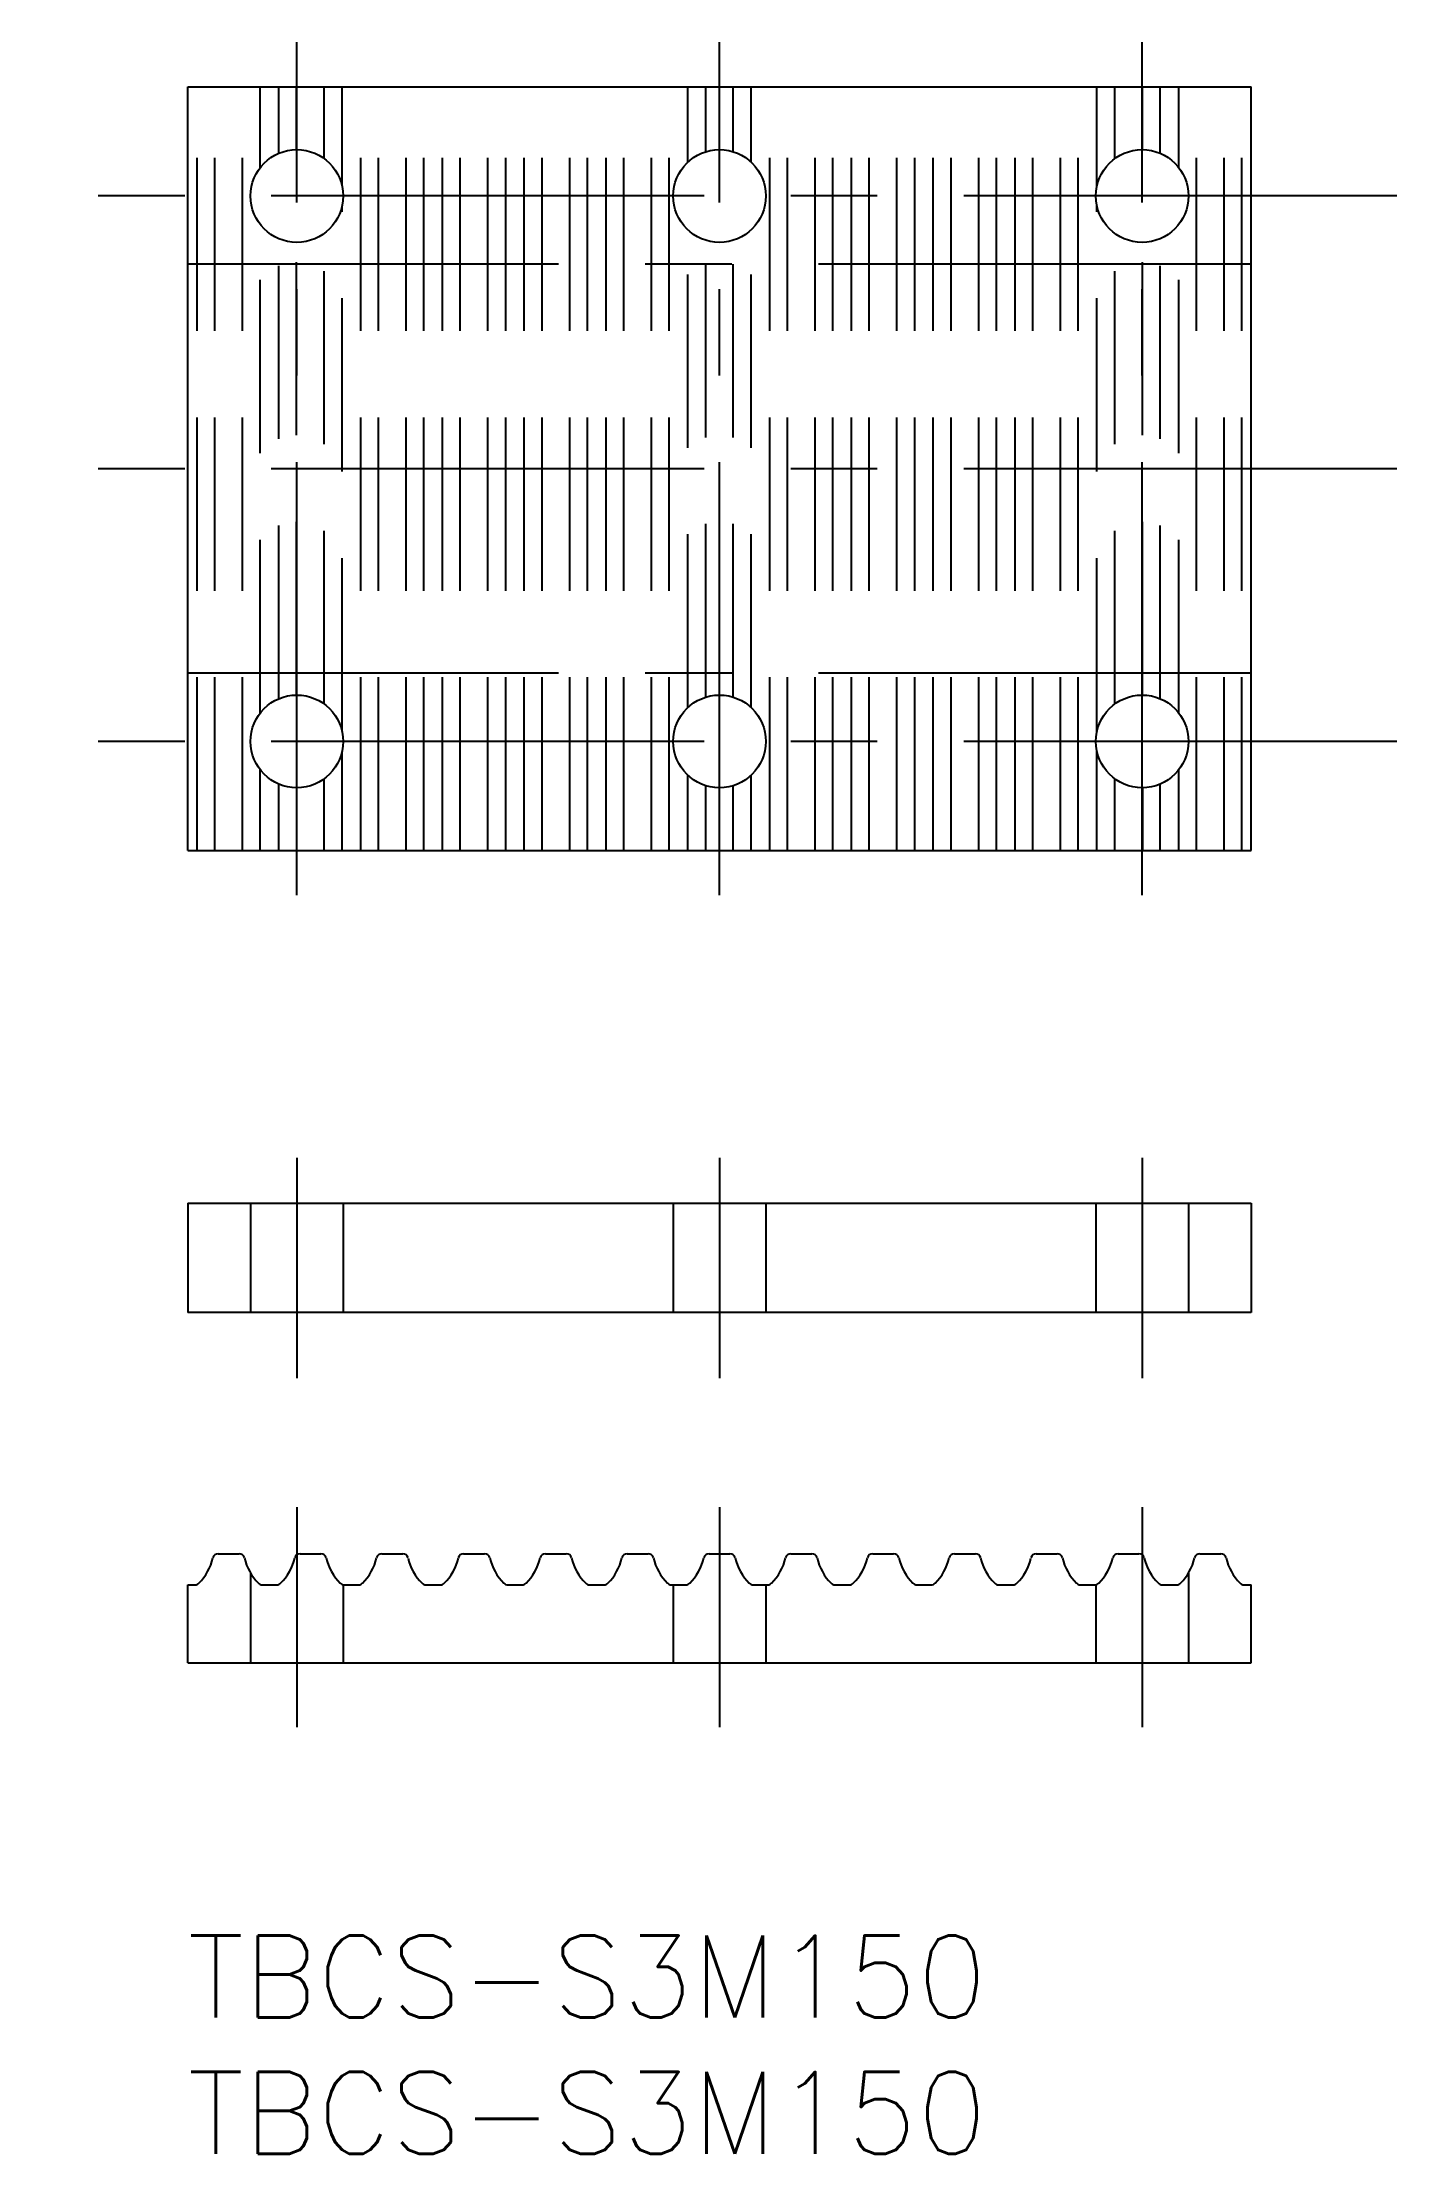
# Model space of a CAD drawing. Extents: x -5.3 to 44.3, y -8 to 69.4.
import ezdxf

# ---------------------------------------------------------------- set-up
doc = ezdxf.new("R2010")
doc.units = 0
doc.header["$LTSCALE"] = 0.5
doc.linetypes.add('CENTER', pattern=[50.8, 31.75, -6.35, 6.35, -6.35])
doc.linetypes.add('DASHED', pattern=[19.05, 12.7, -6.35])
for name, color, linetype in [('MSM_CENTER', 1, 'CENTER'), ('MSM_CONTINUOUS', 7, 'CONTINUOUS'), ('MSM_DASHED', 4, 'DASHED'), ('MSM_PART_NUMBER', 7, 'CONTINUOUS')]:
    doc.layers.add(name, color=color, linetype=linetype)
doc.styles.get("Standard").update_dxf_attribs({"font": 'txt.shx', "height": 3, "bigfont": 'bigfont.shx'})

# ---------------------------------------------------------------- blocks, each defined once
blk = doc.blocks.new('*U2')
at = {"layer": 'MSM_PART_NUMBER'}
blk.add_text('TBCS-S3M150', height=3, dxfattribs=at).set_placement((0, -3))
blk = doc.blocks.new('*U3')
at = {"layer": 'MSM_PART_NUMBER'}
blk.add_text('TBCS-S3M150', height=3, dxfattribs=at).set_placement((0, -8))

msp = doc.modelspace()

# ---------------------------------------------------------------- linework, layer by layer
at = {"layer": 'MSM_CENTER'}
for p, q in [((4, 38.151), (4, 69.427)), ((19.5, 38.151), (19.5, 69.427)), ((35, 38.151), (35, 69.427)), ((44.337, 63.789), (-5.337, 63.789)), ((39, 61.289), (0, 61.289)), ((44.337, 53.789), (-5.337, 53.789)), ((39, 46.289), (0, 46.289)), ((44.337, 43.789), (-5.337, 43.789)), ((4, 28.514), (4, 20.446)), ((19.5, 28.514), (19.5, 20.446)), ((35, 28.514), (35, 20.446)), ((4, 15.716), (4, 7.648)), ((19.5, 15.716), (19.5, 7.648)), ((35, 15.716), (35, 7.648))]:
    msp.add_line(p, q, dxfattribs=at)
at = {"layer": 'MSM_CONTINUOUS'}
for p, q in [((0, 39.789), (0, 67.789)), ((0, 67.789), (39, 67.789)), ((39, 39.789), (39, 67.789)), ((0, 39.789), (39, 39.789)), ((0, 26.854), (39, 26.854)), ((0, 26.854), (0, 22.854)), ((39, 26.854), (39, 22.854)), ((39, 22.854), (0, 22.854)), ((1.117, 14), (1.883, 14)), ((4.117, 14), (4.883, 14)), ((7.117, 14), (7.883, 14)), ((10.117, 14), (10.883, 14)), ((13.117, 14), (13.883, 14)), ((16.117, 14), (16.883, 14)), ((19.117, 14), (19.883, 14)), ((22.117, 14), (22.883, 14)), ((25.117, 14), (25.883, 14)), ((28.117, 14), (28.883, 14)), ((31.117, 14), (31.883, 14)), ((34.117, 14), (34.883, 14)), ((37.117, 14), (37.883, 14)), ((0, 10), (0, 12.86)), ((0, 12.86), (0.265, 12.86)), ((2.735, 12.86), (3.265, 12.86)), ((5.735, 12.86), (6.265, 12.86)), ((8.735, 12.86), (9.265, 12.86)), ((11.735, 12.86), (12.265, 12.86)), ((14.735, 12.86), (15.265, 12.86)), ((17.735, 12.86), (18.265, 12.86)), ((20.735, 12.86), (21.265, 12.86)), ((23.735, 12.86), (24.265, 12.86)), ((26.735, 12.86), (27.265, 12.86)), ((29.735, 12.86), (30.265, 12.86)), ((32.735, 12.86), (33.265, 12.86)), ((35.735, 12.86), (36.265, 12.86)), ((38.735, 12.86), (39, 12.86)), ((39, 10), (39, 12.86)), ((0, 10), (39, 10))]:
    msp.add_line(p, q, dxfattribs=at)
for centre in [(4, 63.789), (19.5, 63.789), (35, 63.789), (4, 43.789), (19.5, 43.789), (35, 43.789)]:
    msp.add_circle(centre, 1.7, dxfattribs=at)
for centre, radius, start, end in [((1.117, 13.8), 0.2, 90, 166.68141), ((1.883, 13.8), 0.2, 13.31859, 90), ((4.117, 13.8), 0.2, 90, 166.68141), ((4.883, 13.8), 0.2, 13.31859, 90), ((7.117, 13.8), 0.2, 90, 166.68141), ((7.883, 13.8), 0.2, 13.31859, 90), ((10.117, 13.8), 0.2, 90, 166.68141), ((10.883, 13.8), 0.2, 13.31859, 90), ((13.117, 13.8), 0.2, 90, 166.68141), ((13.883, 13.8), 0.2, 13.31859, 90), ((16.117, 13.8), 0.2, 90, 166.68141), ((16.883, 13.8), 0.2, 13.31859, 90), ((19.117, 13.8), 0.2, 90, 166.68141), ((19.883, 13.8), 0.2, 13.31859, 90), ((22.117, 13.8), 0.2, 90, 166.68141), ((22.883, 13.8), 0.2, 13.31859, 90), ((25.117, 13.8), 0.2, 90, 166.68141), ((25.883, 13.8), 0.2, 13.31859, 90), ((28.117, 13.8), 0.2, 90, 166.68141), ((28.883, 13.8), 0.2, 13.31859, 90), ((31.117, 13.8), 0.2, 90, 166.68141), ((31.883, 13.8), 0.2, 13.31859, 90), ((34.117, 13.8), 0.2, 90, 166.68141), ((34.883, 13.8), 0.2, 13.31859, 90), ((37.117, 13.8), 0.2, 90, 166.68141), ((37.883, 13.8), 0.2, 13.31859, 90), ((-0.975, 14.295), 1.95, 315.09952, 346.68141), ((3.975, 14.295), 1.95, 193.31859, 224.90048), ((2.025, 14.295), 1.95, 315.09952, 346.68141), ((6.975, 14.295), 1.95, 193.31859, 224.90048), ((5.025, 14.295), 1.95, 315.09952, 346.68141), ((9.975, 14.295), 1.95, 193.31859, 224.90048), ((8.025, 14.295), 1.95, 315.09952, 346.68141), ((12.975, 14.295), 1.95, 193.31859, 224.90048), ((11.025, 14.295), 1.95, 315.09952, 346.68141), ((15.975, 14.295), 1.95, 193.31859, 224.90048), ((14.025, 14.295), 1.95, 315.09952, 346.68141), ((18.975, 14.295), 1.95, 193.31859, 224.90048), ((17.025, 14.295), 1.95, 315.09952, 346.68141), ((21.975, 14.295), 1.95, 193.31859, 224.90048), ((20.025, 14.295), 1.95, 315.09952, 346.68141), ((24.975, 14.295), 1.95, 193.31859, 224.90048), ((23.025, 14.295), 1.95, 315.09952, 346.68141), ((27.975, 14.295), 1.95, 193.31859, 224.90048), ((26.025, 14.295), 1.95, 315.09952, 346.68141), ((30.975, 14.295), 1.95, 193.31859, 224.90048), ((29.025, 14.295), 1.95, 315.09952, 346.68141), ((33.975, 14.295), 1.95, 193.31859, 224.90048), ((32.025, 14.295), 1.95, 315.09952, 346.68141), ((36.975, 14.295), 1.95, 193.31859, 224.90048), ((35.025, 14.295), 1.95, 315.09952, 346.68141), ((39.975, 14.295), 1.95, 193.31859, 224.90048), ((0.265, 13.06), 0.2, 270, 315.09952), ((2.735, 13.06), 0.2, 224.90048, 270), ((3.265, 13.06), 0.2, 270, 315.09952), ((5.735, 13.06), 0.2, 224.90048, 270), ((6.265, 13.06), 0.2, 270, 315.09952), ((8.735, 13.06), 0.2, 224.90048, 270), ((9.265, 13.06), 0.2, 270, 315.09952), ((11.735, 13.06), 0.2, 224.90048, 270), ((12.265, 13.06), 0.2, 270, 315.09952), ((14.735, 13.06), 0.2, 224.90048, 270), ((15.265, 13.06), 0.2, 270, 315.09952), ((17.735, 13.06), 0.2, 224.90048, 270), ((18.265, 13.06), 0.2, 270, 315.09952), ((20.735, 13.06), 0.2, 224.90048, 270), ((21.265, 13.06), 0.2, 270, 315.09952), ((23.735, 13.06), 0.2, 224.90048, 270), ((24.265, 13.06), 0.2, 270, 315.09952), ((26.735, 13.06), 0.2, 224.90048, 270), ((27.265, 13.06), 0.2, 270, 315.09952), ((29.735, 13.06), 0.2, 224.90048, 270), ((30.265, 13.06), 0.2, 270, 315.09952), ((32.735, 13.06), 0.2, 224.90048, 270), ((33.265, 13.06), 0.2, 270, 315.09952), ((35.735, 13.06), 0.2, 224.90048, 270), ((36.265, 13.06), 0.2, 270, 315.09952), ((38.735, 13.06), 0.2, 224.90048, 270)]:
    msp.add_arc(centre, radius, start, end, dxfattribs=at)
at = {"layer": 'MSM_DASHED'}
for p, q in [((0.341, 39.789), (0.341, 67.789)), ((0.993, 39.789), (0.993, 67.789)), ((2.007, 39.789), (2.007, 67.789)), ((2.659, 64.834), (2.659, 67.789)), ((3.341, 65.356), (3.341, 67.789)), ((3.993, 65.489), (3.993, 67.789)), ((5.007, 65.159), (5.007, 67.789)), ((5.659, 64.161), (5.659, 67.789)), ((6.341, 39.789), (6.341, 67.789)), ((6.993, 39.789), (6.993, 67.789)), ((8.007, 39.789), (8.007, 67.789)), ((8.659, 39.789), (8.659, 67.789)), ((9.341, 39.789), (9.341, 67.789)), ((9.993, 39.789), (9.993, 67.789)), ((11.007, 39.789), (11.007, 67.789)), ((11.659, 39.789), (11.659, 67.789)), ((12.341, 39.789), (12.341, 67.789)), ((12.993, 39.789), (12.993, 67.789)), ((14.007, 39.789), (14.007, 67.789)), ((14.659, 39.789), (14.659, 67.789)), ((15.341, 39.789), (15.341, 67.789)), ((15.993, 39.789), (15.993, 67.789)), ((17.007, 39.789), (17.007, 67.789)), ((17.659, 39.789), (17.659, 67.789)), ((18.341, 65.033), (18.341, 67.789)), ((18.993, 65.412), (18.993, 67.789)), ((20.007, 65.412), (20.007, 67.789)), ((20.659, 65.033), (20.659, 67.789)), ((21.341, 39.789), (21.341, 67.789)), ((21.993, 39.789), (21.993, 67.789)), ((23.007, 39.789), (23.007, 67.789)), ((23.659, 39.789), (23.659, 67.789)), ((24.341, 39.789), (24.341, 67.789)), ((24.993, 39.789), (24.993, 67.789)), ((26.007, 39.789), (26.007, 67.789)), ((26.659, 39.789), (26.659, 67.789)), ((27.341, 39.789), (27.341, 67.789)), ((27.993, 39.789), (27.993, 67.789)), ((29.007, 39.789), (29.007, 67.789)), ((29.659, 39.789), (29.659, 67.789)), ((30.341, 39.789), (30.341, 67.789)), ((30.993, 39.789), (30.993, 67.789)), ((32.007, 39.789), (32.007, 67.789)), ((32.659, 39.789), (32.659, 67.789)), ((33.341, 64.161), (33.341, 67.789)), ((33.993, 65.159), (33.993, 67.789)), ((35.007, 65.489), (35.007, 67.789)), ((35.659, 65.356), (35.659, 67.789)), ((36.341, 64.834), (36.341, 67.789)), ((36.993, 39.789), (36.993, 67.789)), ((38.007, 39.789), (38.007, 67.789)), ((38.659, 39.789), (38.659, 67.789)), ((2.659, 44.834), (2.659, 62.745)), ((5.659, 44.161), (5.659, 63.417)), ((33.341, 44.161), (33.341, 63.417)), ((36.341, 44.834), (36.341, 62.745)), ((3.341, 45.356), (3.341, 62.222)), ((3.993, 45.489), (3.993, 62.089)), ((5.007, 45.159), (5.007, 62.419)), ((18.341, 45.033), (18.341, 62.545)), ((18.993, 45.412), (18.993, 62.166)), ((20.007, 45.412), (20.007, 62.166)), ((20.659, 45.033), (20.659, 62.545)), ((33.993, 45.159), (33.993, 62.419)), ((35.007, 45.489), (35.007, 62.089)), ((35.659, 45.356), (35.659, 62.222)), ((5.659, 39.789), (5.659, 43.417)), ((33.341, 39.789), (33.341, 43.417)), ((2.659, 39.789), (2.659, 42.745)), ((36.341, 39.789), (36.341, 42.745)), ((3.341, 39.789), (3.341, 42.222)), ((3.993, 42.089), (3.993, 39.789)), ((5.007, 39.789), (5.007, 42.419)), ((18.341, 39.789), (18.341, 42.545)), ((18.993, 39.789), (18.993, 42.166)), ((20.007, 39.789), (20.007, 42.166)), ((20.659, 39.789), (20.659, 42.545)), ((33.993, 39.789), (33.993, 42.419)), ((35.007, 42.089), (35.007, 39.789)), ((35.659, 39.789), (35.659, 42.222)), ((2.3, 26.854), (2.3, 22.854)), ((5.7, 26.854), (5.7, 22.854)), ((17.8, 26.854), (17.8, 22.854)), ((21.2, 26.854), (21.2, 22.854)), ((33.3, 26.854), (33.3, 22.854)), ((36.7, 26.854), (36.7, 22.854)), ((2.3, 13.297), (2.3, 10)), ((36.7, 13.297), (36.7, 10)), ((5.7, 12.863), (5.7, 10)), ((17.8, 12.86), (17.8, 10)), ((21.2, 12.86), (21.2, 10)), ((33.3, 12.863), (33.3, 10))]:
    msp.add_line(p, q, dxfattribs=at)

# ---------------------------------------------------------------- block references
at = {"layer": 'MSM_CONTINUOUS'}
for name in ['*U2', '*U3']:
    msp.add_blockref(name, (0, 0), dxfattribs=at)

doc.saveas('drawing.dxf')
